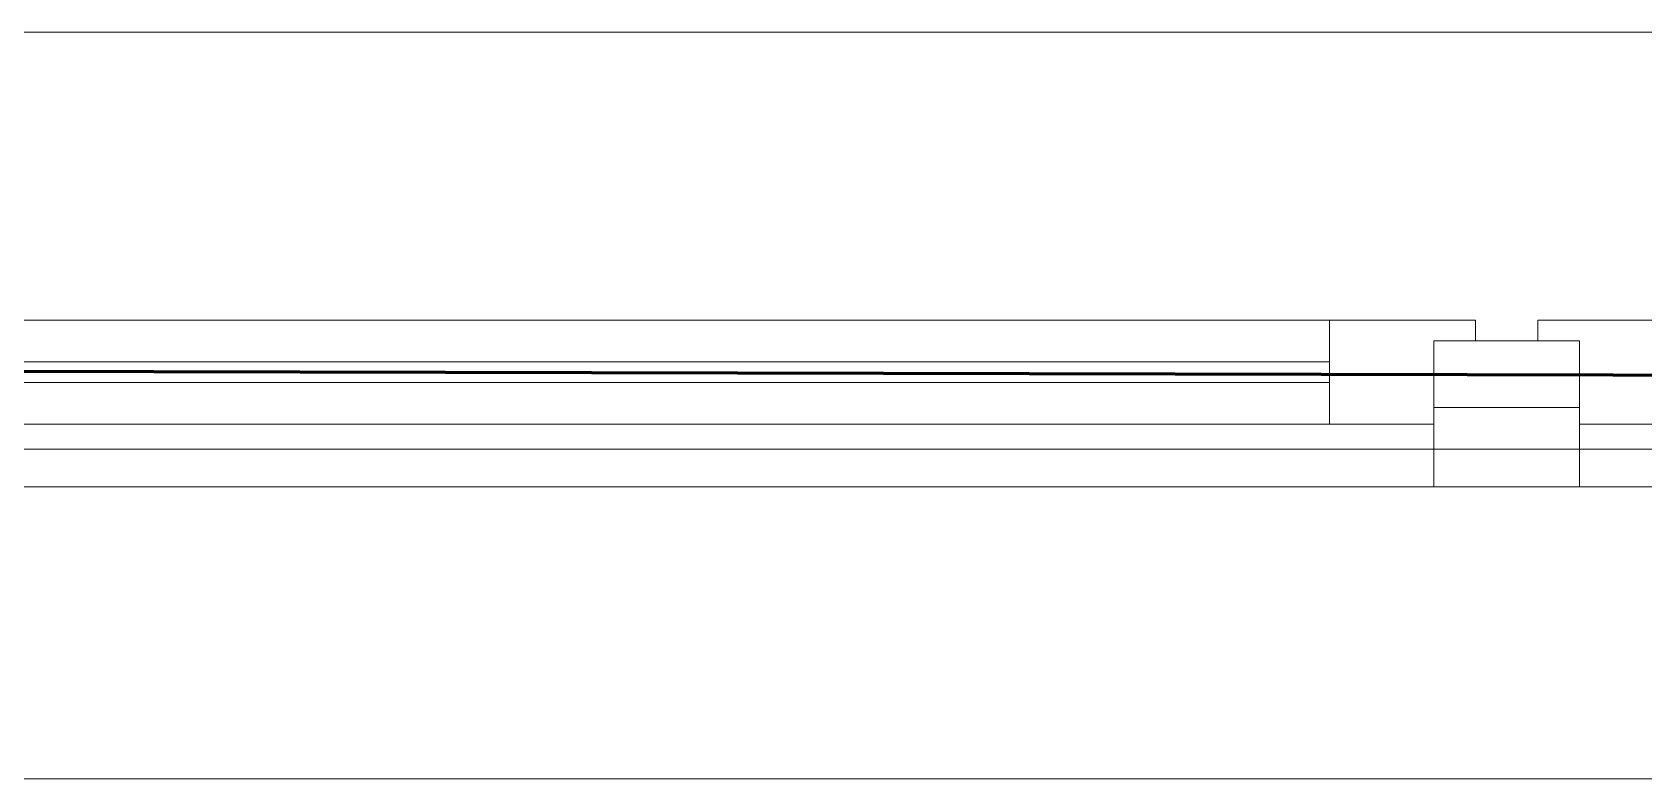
# Model space of a CAD drawing. Header units: millimetres. Extents: x -1113 to 415037, y -3642 to 28069.
# Drawn here: x 34092 to 34865, y -394 to -36 of the extents above; entities that cross this region are included whole.
import ezdxf

# ---------------------------------------------------------------- set-up
doc = ezdxf.new("R2010")
doc.units = ezdxf.units.MM
for name, color, linetype, lineweight in [('0) Стена 3.93м', 3, 'Continuous', 60), ('1) Окна 2.25м-', 6, 'Continuous', 60), ('A-GLAZ', 7, 'Continuous', 9), ('A-GLAZ-1', 7, 'Continuous', 5), ('A-WALL', 7, 'Continuous', 5), ('I-WALL', 7, 'Continuous', 5)]:
    doc.layers.add(name, color=color, linetype=linetype, lineweight=lineweight)

# ---------------------------------------------------------------- blocks, each defined once
blk = doc.blocks.new('120_Окно_СКБ_2Ст - 120_Окно_СКБ_2Ст 2100х2500 _мал створка справа_-V53-Объем проектирования 1 этажа')
at = {"layer": 'A-GLAZ'}
for p, q in [((150, -127), (150, -57)), ((150, -57), (220, -57)), ((220, -57), (220, -127)), ((150, -87), (-980, -87)), ((150, -127), (150, -87)), ((980, -87), (220, -87)), ((220, -87), (220, -127)), ((270, -137), (270, -87)), ((220, -127), (150, -127)), ((170, -127), (150, -127)), ((170, -137), (170, -127)), ((220, -127), (200, -127)), ((200, -127), (200, -137)), ((-1000, -137), (170, -137)), ((170, -137), (-1000, -137)), ((200, -137), (1000, -137)), ((1000, -137), (200, -137))]:
    blk.add_line(p, q, dxfattribs=at)
at = {"layer": 'A-GLAZ-1'}
for p, q in [((1050, -57), (-1050, -57)), ((270, -107), (930, -107)), ((930, -117), (270, -117)), ((170.73, -127), (200, -127))]:
    blk.add_line(p, q, dxfattribs=at)
blk = doc.blocks.new('1floor')
at = {"layer": 'A-WALL'}
for p, q in [((33610, -100), (37990, -100)), ((35970, -258), (33870, -258))]:
    blk.add_line(p, q, dxfattribs=at)
at = {"layer": 'I-WALL'}
for p, q in [((35950, 100), (33891, 100)), ((34770, -80), (34700, -80))]:
    blk.add_line(p, q, dxfattribs=at)
at = {"layer": 'A-GLAZ', "color": 3, "rotation": 180}
blk.add_blockref('120_Окно_СКБ_2Ст - 120_Окно_СКБ_2Ст 2100х2500 _мал створка справа_-V53-Объем проектирования 1 этажа', (34920, -175), dxfattribs=at)

msp = doc.modelspace()

# ---------------------------------------------------------------- linework, layer by layer
at = {"layer": '1) Окна 2.25м-'}
msp.add_lwpolyline([(33870.61, -198.04), (35970.6, -202.97)], dxfattribs=at)

# ---------------------------------------------------------------- block references
at = {"layer": '0) Стена 3.93м'}
msp.add_blockref('1floor', (64.7, -136.06), dxfattribs=at)

doc.saveas('drawing.dxf')
